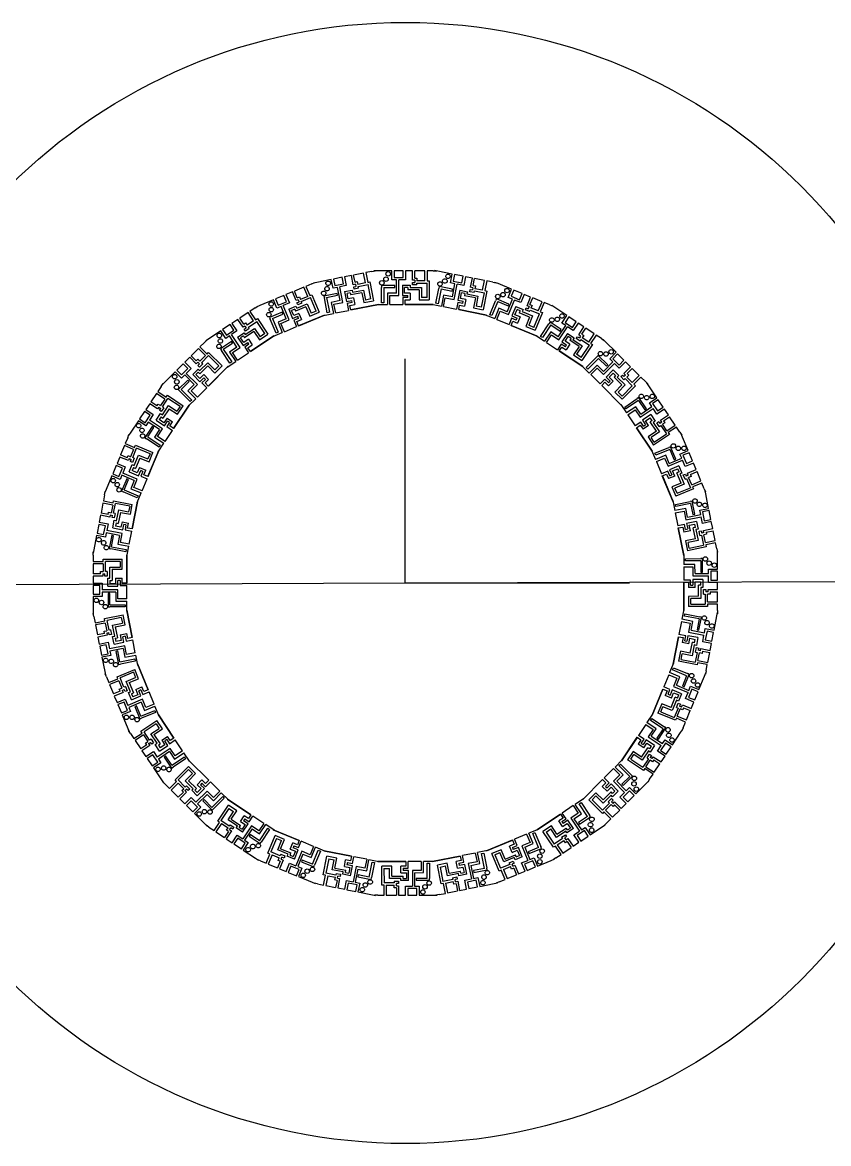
# Model space of a CAD drawing. Extents: x 6856 to 201593, y 33740 to 394177.
# Drawn here: x 40957 to 48150, y 187219 to 197219 of the extents above; entities that cross this region are included whole.
import ezdxf

# ---------------------------------------------------------------- set-up
doc = ezdxf.new("R2010")
doc.units = 13
doc.header["$MEASUREMENT"] = 0
doc.layers.add('Flow', color=7, linetype='Continuous')

# ---------------------------------------------------------------- blocks, each defined once
blk = doc.blocks.new('*U69')
at = {"layer": 'Flow'}
for p, q in [((-250, 150), (-280, 150)), ((-119, 150), (-250, 150)), ((-119, 70), (-119, 150)), ((-19, 150), (-99, 150)), ((-99, 150), (-99, 90)), ((-19, 90), (-19, 150)), ((64, 150), (1, 150)), ((1, 150), (1, 70)), ((64, 66), (64, 150)), ((174, 150), (84, 150)), ((84, 86), (84, 150)), ((174, 61), (174, 150)), ((250, 150), (194, 150)), ((194, 150), (194, 61)), ((250, 150), (280, 150)), ((-92, 18), (-212, 18)), ((-212, 18), (-212, 1)), ((-212, -134), (-212, 1)), ((-192, 1), (-92, 1)), ((-192, 1), (-192, -134)), ((-79, 70), (-119, 70)), ((-99, 90), (-19, 90)), ((-92, 1), (-92, 18)), ((-79, -50), (-79, 70)), ((-59, -70), (-59, 70)), ((1, 70), (-59, 70)), ((-26, 21), (44, 21)), ((-26, 21), (-26, -69)), ((-6, -49), (-6, 1)), ((24, 1), (-6, 1)), ((24, 1), (24, -19)), ((44, 21), (44, 1)), ((44, 1), (144, 1)), ((84, 66), (64, 66)), ((64, 46), (84, 46)), ((64, 26), (64, 46)), ((104, 26), (64, 26)), ((84, 86), (104, 86)), ((84, 66), (84, 46)), ((104, 86), (104, 61)), ((174, 61), (104, 61)), ((104, 26), (104, 41)), ((104, 41), (194, 41)), ((144, 1), (144, -89)), ((194, 61), (214, 61)), ((194, -89), (194, 41)), ((214, 61), (214, -109)), ((-79, -50), (-159, -50)), ((-159, -50), (-159, -150)), ((-139, -150), (-139, -70)), ((-139, -70), (-59, -70)), ((-26, -69), (24, -69)), ((24, -89), (-21, -89)), ((-21, -89), (-21, -150)), ((44, -49), (-6, -49)), ((124, -19), (24, -19)), ((24, -89), (24, -69)), ((44, -49), (44, -109)), ((124, -19), (124, -109)), ((194, -89), (144, -89)), ((-250, -150), (-159, -150)), ((-192, -134), (-212, -134)), ((-139, -150), (-21, -150)), ((-1, -150), (-1, -109)), ((-1, -109), (44, -109)), ((-1, -150), (250, -150)), ((250, -150), (-1, -150)), ((0, -150), (250, -150)), ((124, -109), (214, -109))]:
    blk.add_line(p, q, dxfattribs=at)
for points in [[(-19, 150), (-19, 150)], [(1, 150), (1, 150)]]:
    blk.add_lwpolyline(points, dxfattribs=at)
for centre in [(-153, 123), (-209, 43), (-172, 76)]:
    blk.add_ellipse(centre, major_axis=(0, -20), ratio=1, dxfattribs=at)
blk = doc.blocks.new('*U70')
at = {"layer": 'Flow', "color": 0, "linetype": 'ByBlock', "lineweight": -2, "transparency": 16777216}
for p, rotation in [((43859, 194802), 11.25490554278251), ((44880, 194804), 348.9020718262583), ((45375, 194655), 337.6471662834757), ((43365, 194652), 22.50981108556505), ((42909, 194409), 33.76471662834756), ((45831, 194413), 326.3922607406931), ((42510, 194081), 45.01962217113012), ((46232, 194086), 315.1373551979107), ((46560, 193687), 303.8824496551281), ((42182, 193681), 56.27452771391262), ((41939, 193226), 67.52943325669513), ((46805, 193232), 292.6275441123456), ((41789, 192731), 78.78433879947765), ((46956, 192738), 281.372638569563), ((47008, 192224), 270.1177330267806), ((41739, 192217), 90.03924434226019), ((41790, 191703), 101.2941498850427), ((46958, 191710), 258.862827483998), ((41940, 191209), 112.5490554278252), ((46809, 191215), 247.6079219412155), ((42184, 190753), 123.8039609706077), ((46566, 190759), 236.3530163984329), ((42513, 190354), 135.0588665133903), ((46239, 190359), 225.0981108556505), ((42912, 190027), 146.3137720561728), ((45840, 190031), 213.8432053128679), ((43368, 189784), 157.5686775989553), ((45385, 189787), 202.5882997700854), ((43863, 189634), 168.8235831417379), ((44891, 189636), 191.3333942273028), ((44377, 189585), 180.0784886845186)]:
    blk.add_blockref('*U69', p, dxfattribs=dict(at, rotation=rotation))
blk.add_blockref('*U69', (44373, 194853), dxfattribs=at)

msp = doc.modelspace()

# ---------------------------------------------------------------- linework, layer by layer
at = {"layer": 'Flow'}
for p, q in [((44373, 192219), (44373, 194219)), ((44373, 192219), (44373, 194219)), ((34373, 192185), (44373, 192219)), ((44373, 192219), (54373, 192253)), ((44373, 192219), (46373, 192219))]:
    msp.add_line(p, q, dxfattribs=at)
msp.add_circle((44373, 192219), 5000, dxfattribs=at)

# ---------------------------------------------------------------- block references
msp.add_blockref('*U70', (0, 0), dxfattribs=at)

doc.saveas('drawing.dxf')
